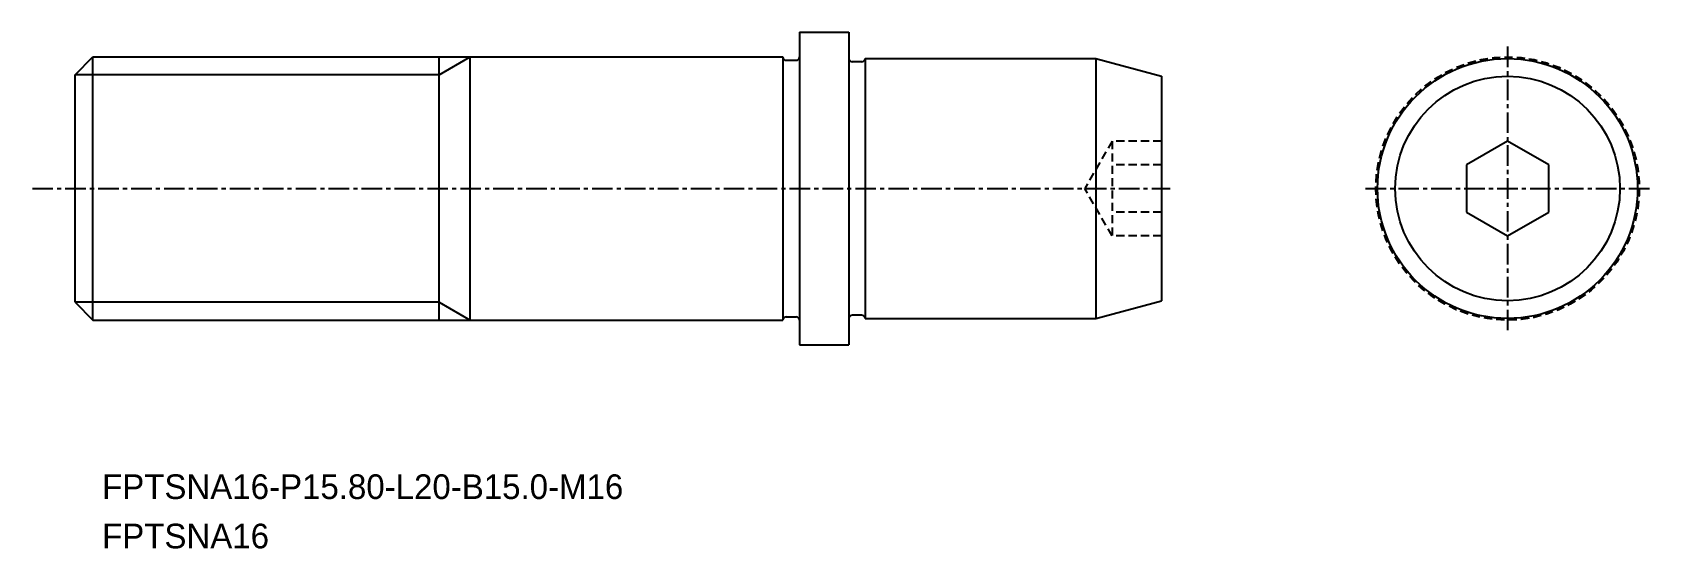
# Model space of a CAD drawing. Extents: x -1758.2 to -1659.9, y -600.6 to -569.2.
import ezdxf

# ---------------------------------------------------------------- set-up
doc = ezdxf.new("R2010")
doc.units = 0
doc.linetypes.add('CENTER', pattern=[2, 1.25, -0.25, 0.25, -0.25])
doc.linetypes.add('DASHED', pattern=[0.75, 0.5, -0.25])
doc.layers.get('0').update_dxf_attribs({"linetype": 'CONTINUOUS'})
doc.layers.add('CENTER', color=1, linetype='CENTER')

msp = doc.modelspace()

# ---------------------------------------------------------------- linework, layer by layer
at = {"color": 7, "linetype": 'CONTINUOUS'}
for p, q in [((-1711.597, -569.198), (-1711.597, -588.198)), ((-1711.597, -569.198), (-1708.597, -569.198)), ((-1755.597, -571.781), (-1754.514, -570.698)), ((-1754.514, -586.698), (-1754.514, -570.698)), ((-1754.514, -570.698), (-1731.073, -570.698)), ((-1733.473, -586.698), (-1733.473, -570.698)), ((-1731.597, -570.698), (-1712.597, -570.698)), ((-1731.597, -586.698), (-1731.597, -570.698)), ((-1712.597, -570.698), (-1712.597, -586.698)), ((-1707.597, -570.798), (-1693.597, -570.798)), ((-1707.597, -570.798), (-1707.597, -586.598)), ((-1693.597, -570.798), (-1689.597, -571.869)), ((-1755.597, -585.615), (-1755.597, -571.781)), ((-1754.514, -585.751), (-1754.514, -571.645)), ((-1712.397, -570.898), (-1711.797, -570.898)), ((-1707.797, -570.998), (-1708.397, -570.998)), ((-1689.597, -571.869), (-1689.597, -585.526)), ((-1668.578, -575.811), (-1671.078, -577.254)), ((-1666.078, -577.254), (-1668.578, -575.811)), ((-1671.078, -577.254), (-1671.078, -580.141)), ((-1666.078, -580.141), (-1666.078, -577.254)), ((-1671.078, -580.141), (-1668.578, -581.584)), ((-1668.578, -581.584), (-1666.078, -580.141)), ((-1693.597, -586.598), (-1689.597, -585.526)), ((-1755.597, -585.615), (-1754.514, -586.698)), ((-1712.397, -586.498), (-1711.797, -586.498)), ((-1707.797, -586.398), (-1708.397, -586.398)), ((-1754.514, -586.698), (-1731.073, -586.698)), ((-1731.597, -586.698), (-1712.597, -586.698)), ((-1707.597, -586.598), (-1693.597, -586.598)), ((-1711.597, -588.198), (-1708.597, -588.198))]:
    msp.add_line(p, q, dxfattribs=at)
at = {"linetype": 'CONTINUOUS'}
for p, q in [((-1708.597, -569.198), (-1708.597, -588.198)), ((-1693.597, -570.798), (-1693.597, -586.598))]:
    msp.add_line(p, q, dxfattribs=at)
at = {"color": 3, "linetype": 'CONTINUOUS'}
for p, q in [((-1733.473, -571.781), (-1731.597, -570.698)), ((-1733.473, -571.781), (-1755.597, -571.781)), ((-1733.473, -585.615), (-1755.597, -585.615)), ((-1733.473, -585.615), (-1731.597, -586.698))]:
    msp.add_line(p, q, dxfattribs=at)
at = {"color": 3, "linetype": 'DASHED'}
for p, q in [((-1692.597, -575.811), (-1694.264, -578.698)), ((-1689.597, -575.811), (-1692.597, -575.811)), ((-1692.597, -575.811), (-1692.597, -581.584)), ((-1689.597, -577.254), (-1692.597, -577.254)), ((-1692.597, -581.584), (-1694.264, -578.698)), ((-1689.597, -580.141), (-1692.597, -580.141)), ((-1689.597, -581.584), (-1692.597, -581.584))]:
    msp.add_line(p, q, dxfattribs=at)
msp.add_circle((-1668.578, -578.698), 8, dxfattribs=at)
at = {"linetype": 'CONTINUOUS'}
for radius in [7.9, 6.828]:
    msp.add_circle((-1668.578, -578.698), radius, dxfattribs=at)
at = {"color": 7, "linetype": 'CONTINUOUS'}
for centre, start, end in [((-1712.397, -570.698), 180, 270), ((-1711.797, -570.698), 270, 0), ((-1708.397, -570.798), 180, 270), ((-1707.797, -570.798), 270, 0), ((-1712.397, -586.698), 90, 180), ((-1711.797, -586.698), 0, 90), ((-1708.397, -586.598), 90, 180), ((-1707.797, -586.598), 0, 90)]:
    msp.add_arc(centre, 0.2, start, end, dxfattribs=at)
at = {"layer": 'CENTER', "color": 1, "linetype": 'CENTER'}
for p, q in [((-1668.578, -570.065), (-1668.578, -587.33)), ((-1758.194, -578.698), (-1689.078, -578.698)), ((-1677.21, -578.698), (-1659.945, -578.698))]:
    msp.add_line(p, q, dxfattribs=at)

# ---------------------------------------------------------------- texts
for s, p in [('FPTSNA16-P15.80-L20-B15.0-M16', (-1753.959, -597.58)), ('FPTSNA16', (-1753.959, -600.58))]:
    msp.add_text(s, height=1.5).set_placement(p)

doc.saveas('drawing.dxf')
